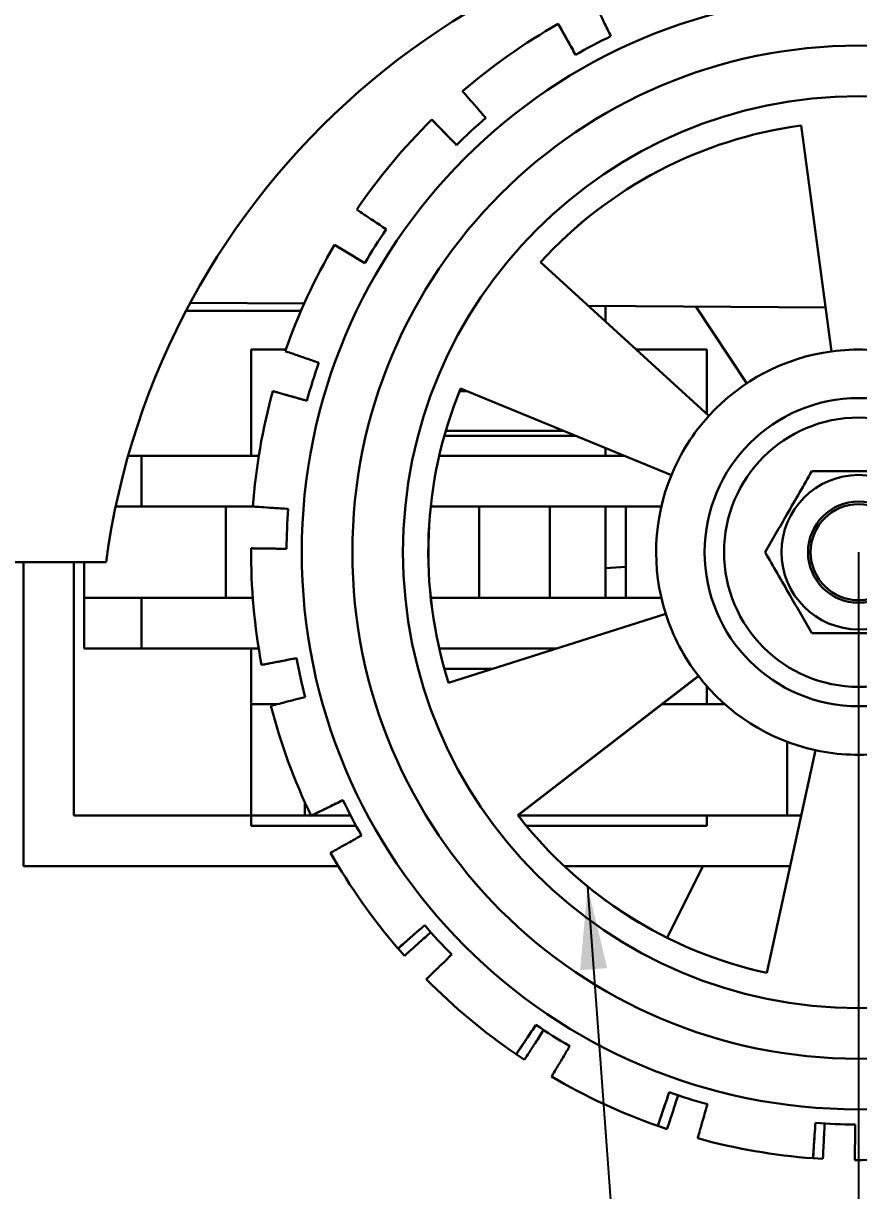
# Model space of a CAD drawing. Header units: millimetres. Extents: x 0 to 4412, y -498 to 1086.
# Drawn here: x 3940.2 to 3981.5, y 665.8 to 723.4 of the extents above; entities that cross this region are included whole.
import ezdxf

# ---------------------------------------------------------------- set-up
doc = ezdxf.new("R2010")
doc.units = ezdxf.units.MM
doc.header["$LTSCALE"] = 1.8
doc.header["$PDSIZE"] = -1
doc.layers.add('10', color=7, linetype='Continuous')
doc.styles.add('SLDTEXTSTYLE3', font='TXT', dxfattribs={"width": 0.7})
doc.dimstyles.new('ISO-25', dxfattribs={"dimtxt": 2.5, "dimasz": 2.5, "dimexe": 1.25, "dimexo": 0.625, "dimtad": 1, "dimtxsty": 'Standard', "dimcen": 2.5, "dimadec": 0, "dimazin": 0, "dimtfac": 1, "dimtmove": 0, "dimatfit": 3, "dimfxl": 1, "dimarcsym": 0})
doc.dimstyles.new('SLDDIMSTYLE2', dxfattribs={"dimtxt": 0.18, "dimasz": 4.08, "dimexe": 0, "dimexo": 0.0625, "dimgap": 0, "dimtad": 0, "dimtih": 1, "dimtoh": 1, "dimdec": 0, "dimrnd": 1e-09, "dimzin": 0, "dimdsep": 46, "dimtxsty": 'Standard', "dimsah": 1, "dimcen": 0.09, "dimadec": 0, "dimazin": 0, "dimtfac": 4.08, "dimtdec": 0, "dimtofl": 0, "dimtmove": 0, "dimatfit": 3, "dimfxl": 1, "dimfrac": 2, "dimtolj": 1, "dimtzin": 0, "dimarcsym": 0})

# ---------------------------------------------------------------- blocks, each defined once
blk = doc.blocks.new('*D62')
at = {"color": 0, "lineweight": -2, "transparency": 16777216}
for p, q in [((3591.886, 696.798), (3591.886, 620.731)), ((4041.886, 696.798), (4041.886, 620.731)), ((3595.966, 622.731), (4037.806, 622.731))]:
    blk.add_line(p, q, dxfattribs=at)
at = {"color": 0, "transparency": 16777216}
for points in [[(3595.966, 623.411), (3595.966, 622.051), (3591.886, 622.731)], [(4037.806, 623.411), (4037.806, 622.051), (4041.886, 622.731)]]:
    blk.add_solid(points, dxfattribs=at)
at = {"layer": 'Defpoints', "color": 0, "transparency": 16777216}
for p in [(3591.886, 696.798), (4041.886, 696.798), (4041.886, 622.731)]:
    blk.add_point(p, dxfattribs=at)
at = {"color": 0, "transparency": 16777216, "insert": (3841.298, 628.255), "char_height": 3.5, "attachment_point": 5, "style": 'SLDTEXTSTYLE3'}
blk.add_mtext('{\\Fgbenor|c134;\\H2.28571x;900}', dxfattribs=at)
blk = doc.blocks.new('*D68')
at = {"color": 0, "lineweight": -2, "transparency": 16777216}
for p, q in [((3981.451, 697.298), (3981.451, 644.761)), ((3646.808, 696.798), (3646.808, 644.761)), ((3650.888, 646.761), (3977.371, 646.761))]:
    blk.add_line(p, q, dxfattribs=at)
at = {"color": 0, "transparency": 16777216}
for points in [[(3650.888, 647.441), (3650.888, 646.081), (3646.808, 646.761)], [(3977.371, 647.441), (3977.371, 646.081), (3981.451, 646.761)]]:
    blk.add_solid(points, dxfattribs=at)
at = {"layer": 'Defpoints', "color": 0, "transparency": 16777216}
for p in [(3981.451, 697.298), (3646.808, 696.798), (3981.451, 646.761)]:
    blk.add_point(p, dxfattribs=at)
at = {"color": 0, "transparency": 16777216, "insert": (3840.357, 652.285), "char_height": 3.5, "attachment_point": 5, "style": 'SLDTEXTSTYLE3'}
blk.add_mtext('{\\Fgbenor|c134;\\H2.28571x;669}', dxfattribs=at)

msp = doc.modelspace()

# ---------------------------------------------------------------- linework, layer by layer
at = {"color": 7, "linetype": 'Continuous', "lineweight": 30}
for p, q in [((3966.6183, 723.3743), (3966.6186, 723.3743)), ((3967.1791, 722.3701), (3966.6186, 723.3743)), ((3966.6187, 723.3743), (3967.1791, 722.3701)), ((3966.6187, 723.3743), (3966.619, 723.3743)), ((3967.1794, 722.3701), (3966.619, 723.3743)), ((3966.6191, 723.3743), (3967.1795, 722.3701)), ((3966.6191, 723.3743), (3966.6193, 723.3743)), ((3967.1797, 722.3701), (3966.6193, 723.3743)), ((3966.6194, 723.3743), (3967.1798, 722.3701)), ((3966.6194, 723.3743), (3966.6197, 723.3743)), ((3967.1801, 722.3701), (3966.6197, 723.3743)), ((3966.6198, 723.3743), (3967.1802, 722.3701)), ((3966.6198, 723.3743), (3966.6201, 723.3743)), ((3967.1791, 722.3701), (3967.1791, 722.3701)), ((3967.1795, 722.3701), (3967.1794, 722.3701)), ((3967.1798, 722.3701), (3967.1797, 722.3701)), ((3967.1802, 722.3701), (3967.1801, 722.3701)), ((3960.3748, 718.6466), (3960.3751, 718.6466)), ((3961.1763, 717.8216), (3960.3751, 718.6466)), ((3960.3752, 718.6466), (3961.1764, 717.8216)), ((3960.3752, 718.6466), (3960.3754, 718.6466)), ((3961.1767, 717.8216), (3960.3754, 718.6466)), ((3960.3755, 718.6466), (3961.1767, 717.8216)), ((3960.3755, 718.6466), (3960.3758, 718.6466)), ((3961.177, 717.8216), (3960.3758, 718.6466)), ((3960.3759, 718.6466), (3961.1771, 717.8216)), ((3960.3759, 718.6466), (3960.3761, 718.6466)), ((3961.1773, 717.8216), (3960.3761, 718.6466)), ((3960.3762, 718.6466), (3961.1774, 717.8216)), ((3960.3762, 718.6466), (3960.3765, 718.6466)), ((3980.1185, 707.2089), (3978.6184, 718.3584)), ((3961.1764, 717.8216), (3961.1763, 717.8216)), ((3961.1767, 717.8216), (3961.1767, 717.8216)), ((3961.1771, 717.8216), (3961.177, 717.8216)), ((3961.1774, 717.8216), (3961.1773, 717.8216)), ((3955.5676, 712.464), (3955.5679, 712.464)), ((3956.5553, 711.8745), (3955.5679, 712.464)), ((3955.568, 712.464), (3956.5554, 711.8745)), ((3955.568, 712.464), (3955.5682, 712.464)), ((3956.5557, 711.8745), (3955.5682, 712.464)), ((3955.5683, 712.464), (3956.5558, 711.8745)), ((3955.5683, 712.464), (3955.5686, 712.464)), ((3956.556, 711.8745), (3955.5686, 712.464)), ((3955.5687, 712.464), (3956.5561, 711.8745)), ((3955.5687, 712.464), (3955.5689, 712.464)), ((3956.5564, 711.8745), (3955.5689, 712.464)), ((3955.569, 712.464), (3956.5565, 711.8745)), ((3955.569, 712.464), (3955.5693, 712.464)), ((3956.5554, 711.8745), (3956.5553, 711.8745)), ((3956.5558, 711.8745), (3956.5557, 711.8745)), ((3956.5561, 711.8745), (3956.556, 711.8745)), ((3956.5565, 711.8745), (3956.5564, 711.8745)), ((3965.744, 711.6099), (3974.0599, 704.0331)), ((3965.7457, 711.6099), (3965.744, 711.6099)), ((3974.0607, 704.034), (3965.7457, 711.6099)), ((3948.242, 709.2082), (3953.9173, 709.2082)), ((3954.0748, 709.5658), (3948.455, 709.6086)), ((3979.8278, 709.3696), (3968.1066, 709.4589)), ((3968.9556, 708.6853), (3968.9556, 709.4524)), ((3973.4072, 709.4185), (3975.9226, 705.6305)), ((3953.1676, 707.2982), (3951.4556, 707.2982)), ((3951.4556, 702.0482), (3951.4556, 707.2982)), ((3973.9556, 707.2982), (3970.4781, 707.2982)), ((3973.9556, 704.1297), (3973.9556, 707.2982)), ((3952.5244, 705.2479), (3952.5247, 705.2479)), ((3953.631, 704.9341), (3952.5247, 705.2479)), ((3952.5247, 705.2479), (3953.6311, 704.9341)), ((3952.5247, 705.2479), (3952.525, 705.2479)), ((3953.6314, 704.9341), (3952.525, 705.2479)), ((3952.5251, 705.2479), (3953.6315, 704.9341)), ((3952.5251, 705.2479), (3952.5253, 705.2479)), ((3953.6317, 704.9341), (3952.5253, 705.2479)), ((3952.5254, 705.2479), (3953.6318, 704.9341)), ((3952.5254, 705.2479), (3952.5257, 705.2479)), ((3953.6321, 704.9341), (3952.5257, 705.2479)), ((3952.5258, 705.2479), (3953.6322, 704.9341)), ((3952.5258, 705.2479), (3952.5261, 705.2479)), ((3961.7451, 705.244), (3962.1139, 705.244)), ((3972.2023, 701.0987), (3961.7964, 705.3744)), ((3953.6311, 704.9341), (3953.631, 704.9341)), ((3953.6315, 704.9341), (3953.6314, 704.9341)), ((3953.6318, 704.9341), (3953.6317, 704.9341)), ((3953.6322, 704.9341), (3953.6321, 704.9341)), ((3960.9963, 703.0482), (3967.4579, 703.0482)), ((3961.0655, 703.2889), (3966.872, 703.2889)), ((3968.9556, 702.0482), (3968.9556, 702.4328)), ((3945.3836, 702.0482), (3946.038, 702.0482)), ((3946.038, 699.5482), (3946.038, 702.0482)), ((3946.038, 702.0482), (3951.8303, 702.0482)), ((3960.7413, 702.0482), (3969.8916, 702.0482)), ((3944.7652, 699.5482), (3946.038, 699.5482)), ((3946.038, 699.5482), (3944.7652, 699.5482)), ((3946.038, 699.5482), (3951.5902, 699.5482)), ((3950.2056, 695.0482), (3950.2056, 699.5482)), ((3950.2056, 695.0482), (3950.2056, 699.5482)), ((3960.3231, 699.5482), (3971.7083, 699.5482)), ((3962.7056, 695.0482), (3962.7056, 699.5482)), ((3966.2056, 695.0482), (3966.2056, 699.5482)), ((3968.9556, 695.0482), (3968.9556, 699.5482)), ((3969.9556, 695.0482), (3969.9556, 699.5482)), ((3951.4525, 697.49), (3951.4528, 697.49)), ((3952.6027, 697.4732), (3951.4528, 697.49)), ((3951.4529, 697.49), (3952.6028, 697.4732)), ((3951.4529, 697.49), (3951.4531, 697.49)), ((3952.6031, 697.4732), (3951.4531, 697.49)), ((3951.4532, 697.49), (3952.6031, 697.4732)), ((3951.4532, 697.49), (3951.4535, 697.49)), ((3952.6034, 697.4732), (3951.4535, 697.49)), ((3951.4536, 697.49), (3952.6035, 697.4732)), ((3951.4536, 697.49), (3951.4538, 697.49)), ((3952.6037, 697.4732), (3951.4538, 697.49)), ((3951.4539, 697.49), (3952.6038, 697.4732)), ((3951.4539, 697.49), (3951.4542, 697.49)), ((3952.6028, 697.4732), (3952.6027, 697.4732)), ((3952.6031, 697.4732), (3952.6031, 697.4732)), ((3952.6035, 697.4732), (3952.6034, 697.4732)), ((3952.6038, 697.4732), (3952.6037, 697.4732)), ((3683.9758, 696.7982), (3944.2904, 696.7982)), ((3940.2056, 696.7982), (3940.2056, 681.7982)), ((3942.7056, 696.7982), (3942.7056, 684.2982)), ((3943.2048, 695.0482), (3943.2048, 696.7982)), ((3943.2055, 695.0482), (3943.2055, 696.7982)), ((3943.2056, 696.7982), (3943.2056, 695.0482)), ((3968.9556, 696.5148), (3969.9556, 696.5775)), ((3943.2048, 695.0482), (3943.2048, 692.5482)), ((3943.2048, 695.0482), (3943.2055, 695.0482)), ((3943.2056, 695.0482), (3943.2056, 692.5482)), ((3946.038, 695.0482), (3943.2056, 695.0482)), ((3946.038, 695.0482), (3943.2056, 695.0482)), ((3946.038, 692.5482), (3946.038, 695.0482)), ((3946.038, 695.0482), (3951.5364, 695.0482)), ((3960.3231, 695.0482), (3971.7083, 695.0482)), ((3961.2036, 690.8506), (3971.9233, 694.264)), ((3979.144, 693.297), (3979.1442, 693.297)), ((3943.2056, 692.5482), (3943.2048, 692.5482)), ((3946.038, 692.5482), (3943.2056, 692.5482)), ((3946.038, 692.5482), (3951.8303, 692.5482)), ((3951.4556, 689.7982), (3951.4556, 692.5482)), ((3960.7413, 692.5482), (3966.5347, 692.5482)), ((3951.973, 691.7323), (3953.1013, 691.955)), ((3953.1014, 691.955), (3951.9731, 691.7323)), ((3951.9733, 691.7323), (3953.1016, 691.955)), ((3953.1017, 691.955), (3951.9734, 691.7323)), ((3951.9737, 691.7323), (3953.102, 691.955)), ((3953.1021, 691.955), (3951.9738, 691.7323)), ((3951.974, 691.7323), (3953.1023, 691.955)), ((3953.1024, 691.955), (3951.9741, 691.7323)), ((3953.1013, 691.955), (3953.1014, 691.955)), ((3953.1016, 691.955), (3953.1017, 691.955)), ((3953.102, 691.955), (3953.1021, 691.955)), ((3953.1023, 691.955), (3953.1024, 691.955)), ((3951.9727, 691.7323), (3951.973, 691.7323)), ((3951.9731, 691.7323), (3951.9733, 691.7323)), ((3951.9734, 691.7323), (3951.9737, 691.7323)), ((3951.9738, 691.7323), (3951.974, 691.7323)), ((3951.9741, 691.7323), (3951.9744, 691.7323)), ((3963.3942, 691.5482), (3960.9963, 691.5482)), ((3973.5357, 691.188), (3964.6299, 684.3142)), ((3964.6317, 684.3142), (3973.5363, 691.1872)), ((3973.9556, 689.7982), (3973.9556, 690.6796)), ((3951.4556, 684.2982), (3951.4556, 689.7982)), ((3951.4556, 689.7982), (3952.7388, 689.7982)), ((3971.7367, 689.7982), (3974.8375, 689.7982)), ((3977.9262, 687.9403), (3977.9262, 684.2982)), ((3976.9115, 676.5389), (3979.3152, 687.5291)), ((3954.1027, 684.9685), (3954.1027, 684.2982)), ((3954.418, 684.2922), (3955.4502, 684.7993)), ((3955.4503, 684.7993), (3954.4181, 684.2922)), ((3954.4184, 684.2922), (3955.4506, 684.7993)), ((3955.4507, 684.7993), (3954.4185, 684.2922)), ((3954.4187, 684.2922), (3955.4509, 684.7993)), ((3955.451, 684.7993), (3954.4188, 684.2922)), ((3954.4191, 684.2922), (3955.4513, 684.7993)), ((3955.4514, 684.7993), (3954.4192, 684.2922)), ((3955.4502, 684.7993), (3955.4503, 684.7993)), ((3955.4506, 684.7993), (3955.4507, 684.7993)), ((3955.4509, 684.7993), (3955.451, 684.7993)), ((3955.4513, 684.7993), (3955.4514, 684.7993)), ((3942.7056, 684.2982), (3951.4556, 684.2982)), ((3951.4556, 683.7982), (3951.4556, 684.2982)), ((3954.1027, 684.2982), (3951.4556, 684.2982)), ((3951.4556, 683.7982), (3951.4556, 684.2982)), ((3954.1027, 684.2982), (3954.4149, 684.2982)), ((3954.4177, 684.2922), (3954.418, 684.2922)), ((3954.4181, 684.2922), (3954.4184, 684.2922)), ((3954.4185, 684.2922), (3954.4187, 684.2922)), ((3954.4188, 684.2922), (3954.4191, 684.2922)), ((3954.4192, 684.2922), (3954.4194, 684.2922)), ((3954.4316, 684.2982), (3956.3705, 684.2982)), ((3964.6317, 684.3142), (3964.6299, 684.3142)), ((3964.644, 684.2982), (3977.9262, 684.2982)), ((3973.9556, 683.7982), (3973.9556, 684.2982)), ((3973.9556, 683.7982), (3973.9556, 684.2982)), ((3977.9262, 684.2982), (3978.6086, 684.2982)), ((3951.4556, 683.7982), (3956.636, 683.7982)), ((3956.636, 683.7982), (3951.4556, 683.7982)), ((3965.0429, 683.7982), (3973.9556, 683.7982)), ((3973.9556, 683.7982), (3965.0429, 683.7982)), ((3940.2056, 681.7982), (3955.7663, 681.7982)), ((3966.917, 681.7982), (3978.0618, 681.7982)), ((3972.0024, 678.2666), (3973.7566, 681.7982)), ((3958.7054, 677.7384), (3959.5712, 678.4954)), ((3959.5713, 678.4954), (3958.7055, 677.7384)), ((3958.7057, 677.7384), (3959.5715, 678.4954)), ((3959.5716, 678.4954), (3958.7058, 677.7384)), ((3958.7061, 677.7384), (3959.5719, 678.4954)), ((3959.572, 678.4954), (3958.7062, 677.7384)), ((3958.7064, 677.7384), (3959.5722, 678.4954)), ((3959.5723, 678.4954), (3958.7065, 677.7384)), ((3959.5712, 678.4954), (3959.5713, 678.4954)), ((3959.5715, 678.4954), (3959.5716, 678.4954)), ((3959.5719, 678.4954), (3959.572, 678.4954)), ((3959.5722, 678.4954), (3959.5723, 678.4954)), ((3958.7051, 677.7384), (3958.7054, 677.7384)), ((3958.7055, 677.7384), (3958.7057, 677.7384)), ((3958.7058, 677.7384), (3958.7061, 677.7384)), ((3958.7062, 677.7384), (3958.7064, 677.7384)), ((3958.7065, 677.7384), (3958.7068, 677.7384)), ((3959.0269, 677.3745), (3958.7078, 677.7396)), ((3964.5429, 672.5176), (3965.1833, 673.4729)), ((3965.1834, 673.4729), (3964.543, 672.5176)), ((3964.5432, 672.5176), (3965.1836, 673.4729)), ((3965.1837, 673.4729), (3964.5433, 672.5176)), ((3964.5436, 672.5176), (3965.184, 673.4729)), ((3965.1841, 673.4729), (3964.5437, 672.5176)), ((3964.5439, 672.5176), (3965.1843, 673.4729)), ((3965.1844, 673.4729), (3964.544, 672.5176)), ((3965.1833, 673.4729), (3965.1834, 673.4729)), ((3965.1836, 673.4729), (3965.1837, 673.4729)), ((3965.184, 673.4729), (3965.1841, 673.4729)), ((3965.1843, 673.4729), (3965.1844, 673.4729)), ((3964.5426, 672.5176), (3964.5429, 672.5176)), ((3964.543, 672.5176), (3964.5432, 672.5176)), ((3964.5433, 672.5176), (3964.5436, 672.5176)), ((3964.5437, 672.5176), (3964.5439, 672.5176)), ((3964.544, 672.5176), (3964.5443, 672.5176)), ((3964.9478, 672.2484), (3964.5447, 672.5187)), ((3971.5327, 668.9855), (3971.9041, 670.074)), ((3971.9042, 670.074), (3971.5328, 668.9855)), ((3971.5331, 668.9855), (3971.9044, 670.074)), ((3971.9045, 670.074), (3971.5332, 668.9855)), ((3971.5334, 668.9855), (3971.9048, 670.074)), ((3971.9048, 670.074), (3971.5335, 668.9855)), ((3971.5338, 668.9855), (3971.9051, 670.074)), ((3971.9052, 670.074), (3971.5339, 668.9855)), ((3971.9041, 670.074), (3971.9042, 670.074)), ((3971.9044, 670.074), (3971.9045, 670.074)), ((3971.9048, 670.074), (3971.9048, 670.074)), ((3971.9051, 670.074), (3971.9052, 670.074)), ((3971.5324, 668.9855), (3971.5327, 668.9855)), ((3971.5328, 668.9855), (3971.5331, 668.9855)), ((3971.5332, 668.9855), (3971.5334, 668.9855)), ((3971.5335, 668.9855), (3971.5338, 668.9855)), ((3971.5339, 668.9855), (3971.5342, 668.9855)), ((3971.9936, 668.8294), (3971.534, 668.9863)), ((3979.1986, 667.3829), (3979.2755, 668.5304)), ((3979.2756, 668.5304), (3979.1987, 667.3829)), ((3979.1989, 667.3829), (3979.2759, 668.5304)), ((3979.276, 668.5304), (3979.199, 667.3829)), ((3979.1993, 667.3829), (3979.2762, 668.5304)), ((3979.2763, 668.5304), (3979.1994, 667.3829)), ((3979.1996, 667.3829), (3979.2766, 668.5304)), ((3979.2767, 668.5304), (3979.1997, 667.3829)), ((3979.2755, 668.5304), (3979.2756, 668.5304)), ((3979.2759, 668.5304), (3979.276, 668.5304)), ((3979.2762, 668.5304), (3979.2763, 668.5304)), ((3979.2766, 668.5304), (3979.2767, 668.5304)), ((3979.1983, 667.3829), (3979.1986, 667.3829)), ((3979.1987, 667.3829), (3979.1989, 667.3829)), ((3979.199, 667.3829), (3979.1993, 667.3829)), ((3979.1994, 667.3829), (3979.1996, 667.3829)), ((3979.6843, 667.3505), (3979.1996, 667.3831)), ((3979.1997, 667.3829), (3979.2, 667.3829))]:
    msp.add_line(p, q, dxfattribs=at)
for centre, radius in [((3981.4516, 697.2982), 27.5), ((3981.4516, 697.2982), 25), ((3981.4519, 697.2982), 22.5), ((3981.4517, 697.2982), 7.6042), ((3981.4516, 697.2982), 6.6459), ((3981.4513, 697.2982), 3.8125), ((3981.4513, 697.2982), 2.5), ((3981.4513, 697.2982), 2.3736)]:
    msp.add_circle(centre, radius, dxfattribs=at)
for centre, radius, start, end in [((3981.4556, 691.7982), 37.5, 7.662256, 172.337744), ((3981.4519, 697.2982), 30, 119.633554, 130.691888), ((3981.4516, 697.2982), 28.25, 115.662721, 119.662721), ((3981.4519, 697.2982), 30, 134.633554, 145.691888), ((3981.4516, 697.2982), 28.25, 130.662721, 134.662721), ((3981.4519, 697.2982), 21.25, 97.662721, 137.662721), ((3981.4536, 697.2982), 21.25, 97.662721, 137.662721), ((3981.4516, 697.2982), 28.25, 145.662721, 149.662721), ((3981.4519, 697.2982), 30, 149.633554, 160.691889), ((3981.4519, 697.2982), 10, 97.662721, 137.662721), ((3981.4519, 697.2982), 10, 77.662721, 97.662721), ((3981.4516, 697.2982), 28.25, 160.662721, 164.662721), ((3981.4519, 697.2982), 30, 164.633554, 175.691889), ((3981.4519, 697.2982), 21.25, 157.662721, 197.662721), ((3981.4536, 697.2982), 21.25, 157.662721, 197.662721), ((3981.4519, 697.2982), 10, 137.662721, 157.662721), ((3981.4519, 697.2982), 10, 157.662721, 197.662721), ((3981.4516, 697.2982), 28.25, 175.662721, 179.662721), ((3981.4519, 697.2982), 30, 179.633554, 190.691889), ((3981.4519, 697.2982), 10, 197.662721, 217.662721), ((3981.4516, 697.2982), 28.25, 190.662721, 194.662721), ((3981.4519, 697.2982), 10, 217.662721, 257.662721), ((3981.4519, 697.2982), 30, 194.633554, 205.691889), ((3981.4519, 697.2982), 10, 257.662721, 277.662721), ((3981.4516, 697.2982), 28.25, 205.662721, 209.662721), ((3981.4519, 697.2982), 21.25, 217.662721, 257.662721), ((3981.4536, 697.2982), 21.25, 217.662721, 257.662721), ((3981.4519, 697.2982), 30, 209.633554, 220.691889), ((3981.4556, 697.2982), 21.25, 226.837103, 243.585909), ((3981.4516, 697.2982), 28.25, 220.662721, 224.662721), ((3981.4519, 697.2982), 30, 224.633554, 235.691889), ((3981.4516, 697.2982), 28.25, 235.662721, 239.662721), ((3981.4519, 697.2982), 30, 239.633554, 250.691889), ((3981.4516, 697.2982), 28.25, 250.662721, 254.662721), ((3981.4516, 697.2982), 28.25, 265.662721, 269.662721), ((3981.4519, 697.2982), 30, 254.633554, 265.691889), ((3981.4519, 697.2982), 30, 269.633554, 280.691889)]:
    msp.add_arc(centre, radius, start, end, dxfattribs=at)
for points, knots in [([(3969.2173, 722.7616), (3969.1026, 722.995), (3968.8733, 723.462), (3968.6172, 723.9833), (3968.469, 724.2851), (3968.4529, 724.3181), (3968.4459, 724.3323)], [0, 0, 0, 0, 0.26632614, 0.53268536, 0.79903773, 1, 1, 1, 1]), ([(3966.6183, 723.3743), (3966.6318, 723.3503), (3966.6586, 723.3021), (3966.8689, 722.925), (3967.1512, 722.419), (3967.3747, 722.0184), (3967.4709, 721.8461)], [0, 0, 0, 0, 0.2663104, 0.532652, 0.7989975, 1, 1, 1, 1]), ([(3967.4731, 721.8461), (3967.3464, 722.0732), (3967.0928, 722.5275), (3966.8097, 723.0348), (3966.6458, 723.3284), (3966.6278, 723.3605), (3966.6201, 723.3743)], [0, 0, 0, 0, 0.2663261, 0.5326854, 0.7990377, 1, 1, 1, 1]), ([(3963.0438, 718.7274), (3962.8726, 718.9233), (3962.5302, 719.3149), (3962.1479, 719.7522), (3961.9267, 720.0054), (3961.9025, 720.0331), (3961.8921, 720.045)], [0, 0, 0, 0, 0.2663252, 0.5326844, 0.7990368, 1, 1, 1, 1]), ([(3960.3748, 718.6466), (3960.394, 718.6268), (3960.4323, 718.5873), (3960.7331, 718.2775), (3961.1367, 717.8618), (3961.4563, 717.5327), (3961.5938, 717.3912)], [0, 0, 0, 0, 0.2663104, 0.532652, 0.7989975, 1, 1, 1, 1]), ([(3961.596, 717.3912), (3961.4148, 717.5778), (3961.0523, 717.951), (3960.6476, 718.3677), (3960.4132, 718.6089), (3960.3875, 718.6353), (3960.3765, 718.6466)], [0, 0, 0, 0, 0.2663247, 0.532684, 0.7990363, 1, 1, 1, 1]), ([(3958.1247, 713.233), (3957.9087, 713.3778), (3957.4766, 713.6675), (3956.9941, 713.9909), (3956.7149, 714.1782), (3956.6844, 714.1987), (3956.6713, 714.2075)], [0, 0, 0, 0, 0.2663216, 0.5326808, 0.7990332, 1, 1, 1, 1]), ([(3955.5676, 712.464), (3955.5912, 712.4499), (3955.6385, 712.4216), (3956.0092, 712.2003), (3956.5066, 711.9033), (3956.9005, 711.6681), (3957.07, 711.5669)], [0, 0, 0, 0, 0.2663104, 0.532652, 0.7989975, 1, 1, 1, 1]), ([(3957.0722, 711.5669), (3956.8489, 711.7003), (3956.4022, 711.9669), (3955.9033, 712.2647), (3955.6145, 712.4371), (3955.5829, 712.4559), (3955.5693, 712.464)], [0, 0, 0, 0, 0.2663205, 0.5326797, 0.799032, 1, 1, 1, 1]), ([(3954.7953, 706.6525), (3954.5492, 706.7365), (3954.0568, 706.9045), (3953.5071, 707.0921), (3953.1889, 707.2006), (3953.1542, 707.2125), (3953.1393, 707.2176)], [0, 0, 0, 0, 0.2663137, 0.5326729, 0.7990253, 1, 1, 1, 1]), ([(3952.5244, 705.2479), (3952.5508, 705.2404), (3952.6038, 705.2253), (3953.0192, 705.1075), (3953.5765, 704.9494), (3954.0179, 704.8242), (3954.2077, 704.7703)], [0, 0, 0, 0, 0.2663104, 0.532652, 0.7989975, 1, 1, 1, 1]), ([(3954.21, 704.7703), (3953.9598, 704.8413), (3953.4592, 704.9833), (3952.9003, 705.1418), (3952.5767, 705.2336), (3952.5413, 705.2436), (3952.5261, 705.2479)], [0, 0, 0, 0, 0.2663137, 0.5326729, 0.7990253, 1, 1, 1, 1]), ([(3979.1399, 701.297), (3978.9396, 700.9497), (3978.5347, 700.2476), (3977.9349, 699.2074), (3977.3614, 698.213), (3977.0099, 697.6034), (3976.8326, 697.2958)], [0, 0, 0, 0, 0.2646044, 0.5349466, 0.7653425, 1, 1, 1, 1]), ([(3983.7587, 701.2994), (3983.2051, 701.2991), (3982.2722, 701.2986), (3980.9065, 701.2979), (3979.9212, 701.2974), (3979.3377, 701.2971), (3979.1399, 701.297)], [0, 0, 0, 0, 0.3635927, 0.6127918, 0.8687099, 1, 1, 1, 1]), ([(3953.2825, 699.4346), (3953.023, 699.452), (3952.504, 699.4869), (3951.9245, 699.5257), (3951.589, 699.5482), (3951.5524, 699.5507), (3951.5366, 699.5518)], [0, 0, 0, 0, 0.2663205, 0.5326797, 0.799032, 1, 1, 1, 1]), ([(3951.4525, 697.49), (3951.48, 697.4896), (3951.5351, 697.4888), (3951.9668, 697.4825), (3952.5461, 697.474), (3953.0048, 697.4673), (3953.2021, 697.4645)], [0, 0, 0, 0, 0.2663104, 0.532652, 0.7989975, 1, 1, 1, 1]), ([(3953.2044, 697.4645), (3952.9443, 697.4683), (3952.4241, 697.4759), (3951.8432, 697.4844), (3951.5069, 697.4893), (3951.47, 697.4898), (3951.4542, 697.49)], [0, 0, 0, 0, 0.2663216, 0.5326808, 0.7990332, 1, 1, 1, 1]), ([(3976.8326, 697.2958), (3977.0332, 696.9487), (3977.4387, 696.247), (3978.0397, 695.2074), (3978.6141, 694.2136), (3978.9663, 693.6044), (3979.144, 693.297)], [0, 0, 0, 0, 0.2646044, 0.5349466, 0.7653425, 1, 1, 1, 1]), ([(3979.144, 693.297), (3979.3419, 693.2971), (3979.9157, 693.2974), (3980.9005, 693.2979), (3982.2666, 693.2986), (3983.2093, 693.2991), (3983.7628, 693.2994)], [0, 0, 0, 0, 0.1312906, 0.3807973, 0.6364058, 1, 1, 1, 1]), ([(3983.763, 693.2994), (3983.2095, 693.2991), (3982.2766, 693.2986), (3980.9109, 693.2979), (3979.9256, 693.2974), (3979.3421, 693.2971), (3979.1442, 693.297)], [0, 0, 0, 0, 0.3635927, 0.6127918, 0.8687099, 1, 1, 1, 1]), ([(3953.6894, 692.0711), (3953.4342, 692.0208), (3952.9238, 691.9201), (3952.354, 691.8076), (3952.0242, 691.7425), (3951.9882, 691.7354), (3951.9727, 691.7323)], [0, 0, 0, 0, 0.2663247, 0.532684, 0.7990363, 1, 1, 1, 1]), ([(3951.9744, 691.7323), (3952.0015, 691.7377), (3952.0557, 691.7484), (3952.4794, 691.832), (3953.0479, 691.9441), (3953.4981, 692.0329), (3953.6917, 692.0711)], [0, 0, 0, 0, 0.2663104, 0.532652, 0.7989975, 1, 1, 1, 1]), ([(3952.425, 689.7191), (3952.4517, 689.7258), (3952.5051, 689.7393), (3952.9238, 689.845), (3953.4855, 689.9868), (3953.9303, 690.099), (3954.1216, 690.1473)], [0, 0, 0, 0, 0.2663104, 0.532652, 0.7989975, 1, 1, 1, 1]), ([(3955.9882, 685.0639), (3955.7548, 684.9492), (3955.2879, 684.7198), (3954.7666, 684.4637), (3954.4648, 684.3154), (3954.4319, 684.2992), (3954.4177, 684.2922)], [0, 0, 0, 0, 0.2663261, 0.5326854, 0.7990377, 1, 1, 1, 1]), ([(3954.4194, 684.2922), (3954.4442, 684.3044), (3954.4938, 684.3287), (3954.8815, 684.5191), (3955.4016, 684.7746), (3955.8134, 684.9769), (3955.9905, 685.0639)], [0, 0, 0, 0, 0.2663104, 0.532652, 0.7989975, 1, 1, 1, 1]), ([(3955.3757, 682.4646), (3955.3998, 682.4781), (3955.4478, 682.5049), (3955.8249, 682.7154), (3956.3308, 682.9977), (3956.7314, 683.2213), (3956.9037, 683.3174)], [0, 0, 0, 0, 0.2663104, 0.532652, 0.7989975, 1, 1, 1, 1]), ([(3960.0223, 678.8903), (3959.8265, 678.7191), (3959.4349, 678.3767), (3958.9976, 677.9944), (3958.7446, 677.773), (3958.717, 677.7488), (3958.7051, 677.7384)], [0, 0, 0, 0, 0.2663252, 0.5326844, 0.7990368, 1, 1, 1, 1]), ([(3958.7068, 677.7384), (3958.7276, 677.7566), (3958.7692, 677.7929), (3959.0944, 678.0771), (3959.5306, 678.4585), (3959.876, 678.7604), (3960.0246, 678.8903)], [0, 0, 0, 0, 0.2663104, 0.532652, 0.7989975, 1, 1, 1, 1]), ([(3960.3257, 678.5474), (3960.1327, 678.3731), (3959.7466, 678.0244), (3959.3155, 677.6351), (3959.0659, 677.4097), (3959.0386, 677.3851), (3959.0269, 677.3745)], [0, 0, 0, 0, 0.2663216, 0.5326808, 0.7990332, 1, 1, 1, 1]), ([(3960.1034, 676.2211), (3960.1232, 676.2403), (3960.1627, 676.2787), (3960.4724, 676.5796), (3960.888, 676.9832), (3961.2171, 677.3029), (3961.3586, 677.4403)], [0, 0, 0, 0, 0.2663104, 0.532652, 0.7989975, 1, 1, 1, 1]), ([(3965.5168, 673.9713), (3965.372, 673.7552), (3965.0823, 673.3231), (3964.7589, 672.8406), (3964.5718, 672.5613), (3964.5514, 672.5307), (3964.5426, 672.5176)], [0, 0, 0, 0, 0.2663216, 0.5326808, 0.7990332, 1, 1, 1, 1]), ([(3964.5443, 672.5176), (3964.5597, 672.5405), (3964.5905, 672.5863), (3964.831, 672.945), (3965.1537, 673.4263), (3965.4092, 673.8074), (3965.5191, 673.9713)], [0, 0, 0, 0, 0.26631044, 0.53265202, 0.79899746, 1, 1, 1, 1]), ([(3965.8987, 673.7175), (3965.7574, 673.4992), (3965.4747, 673.0625), (3965.1591, 672.5748), (3964.9763, 672.2925), (3964.9564, 672.2617), (3964.9478, 672.2484)], [0, 0, 0, 0, 0.26631372, 0.53267292, 0.79902527, 1, 1, 1, 1]), ([(3966.286, 671.4139), (3966.3001, 671.4375), (3966.3283, 671.4849), (3966.5496, 671.8557), (3966.8465, 672.3532), (3967.0817, 672.7471), (3967.1828, 672.9165)], [0, 0, 0, 0, 0.2663104, 0.532652, 0.7989975, 1, 1, 1, 1]), ([(3972.0972, 670.6419), (3972.0133, 670.3957), (3971.8453, 669.9033), (3971.6578, 669.3536), (3971.5493, 669.0353), (3971.5375, 669.0005), (3971.5324, 668.9855)], [0, 0, 0, 0, 0.26631372, 0.53267292, 0.79902527, 1, 1, 1, 1]), ([(3971.5342, 668.9855), (3971.5431, 669.0116), (3971.561, 669.0638), (3971.7005, 669.4725), (3971.8876, 670.0209), (3972.0358, 670.4551), (3972.0995, 670.6419)], [0, 0, 0, 0, 0.26631044, 0.53265202, 0.79899746, 1, 1, 1, 1]), ([(3972.5319, 670.4946), (3972.4519, 670.2471), (3972.2919, 669.7521), (3972.1132, 669.1994), (3972.0098, 668.8794), (3971.9985, 668.8444), (3971.9936, 668.8294)], [0, 0, 0, 0, 0.2663205, 0.5326797, 0.799032, 1, 1, 1, 1]), ([(3973.5021, 668.3706), (3973.5096, 668.3972), (3973.5246, 668.4502), (3973.6424, 668.8657), (3973.8004, 669.4231), (3973.9256, 669.8644), (3973.9795, 670.0543)], [0, 0, 0, 0, 0.2663104, 0.532652, 0.7989975, 1, 1, 1, 1]), ([(3979.3151, 669.1291), (3979.2977, 668.8696), (3979.2629, 668.3505), (3979.2241, 667.7709), (3979.2017, 667.4354), (3979.1993, 667.3987), (3979.1983, 667.3829)], [0, 0, 0, 0, 0.2663205, 0.5326797, 0.799032, 1, 1, 1, 1]), ([(3979.2, 667.3829), (3979.2019, 667.4104), (3979.2056, 667.4655), (3979.2346, 667.8963), (3979.2735, 668.4744), (3979.3042, 668.9322), (3979.3174, 669.1291)], [0, 0, 0, 0, 0.2663104, 0.532652, 0.7989975, 1, 1, 1, 1]), ([(3979.7733, 669.0983), (3979.7601, 668.8385), (3979.7336, 668.319), (3979.7041, 667.7388), (3979.687, 667.403), (3979.6851, 667.3663), (3979.6843, 667.3505)], [0, 0, 0, 0, 0.2663247, 0.532684, 0.7990363, 1, 1, 1, 1]), ([(3981.26, 667.2988), (3981.2604, 667.3263), (3981.2611, 667.3815), (3981.2673, 667.8133), (3981.2757, 668.3926), (3981.2824, 668.8514), (3981.2853, 669.0487)], [0, 0, 0, 0, 0.2663104, 0.532652, 0.7989975, 1, 1, 1, 1])]:
    msp.add_open_spline(points, degree=3, knots=knots, dxfattribs=at)

# ---------------------------------------------------------------- dimensions: what is measured, and where the dimension line sits
for base, p1, p2, text, picture, middle in [((3981.4513, 646.7609), (3646.8084, 696.7982), (3981.4513, 697.2982), '{\\Fgbenor|c134;\\H2.28571x;669}', '*D68', (3840.357, 646.7609)), ((4041.8856, 622.731), (3591.8856, 696.7982), (4041.8856, 696.7982), '{\\Fgbenor|c134;\\H2.28571x;900}', '*D62', (3841.2981, 622.731))]:
    dim = msp.add_linear_dim(base=base, p1=p1, p2=p2, text=text, dimstyle='ISO-25', override={"dimtxt": 3.5, "dimasz": 4.08, "dimexe": 2, "dimexo": 0, "dimgap": 1.524, "dimtih": 1, "dimtoh": 1, "dimlfac": 2, "dimzin": 0, "dimtxsty": 'SLDTEXTSTYLE3', "dimadec": 2, "dimtzin": 0})
    dim.commit()
    dim.dimension.update_dxf_attribs({"geometry": picture, "text_midpoint": middle, "dimtype": 160})

# ---------------------------------------------------------------- leaders
at = {"layer": '10'}
msp.add_leader([(3968.0705, 680.7905), (3973.5037, 606.3399)], dimstyle='SLDDIMSTYLE2', dxfattribs=at)

doc.saveas('drawing.dxf')
